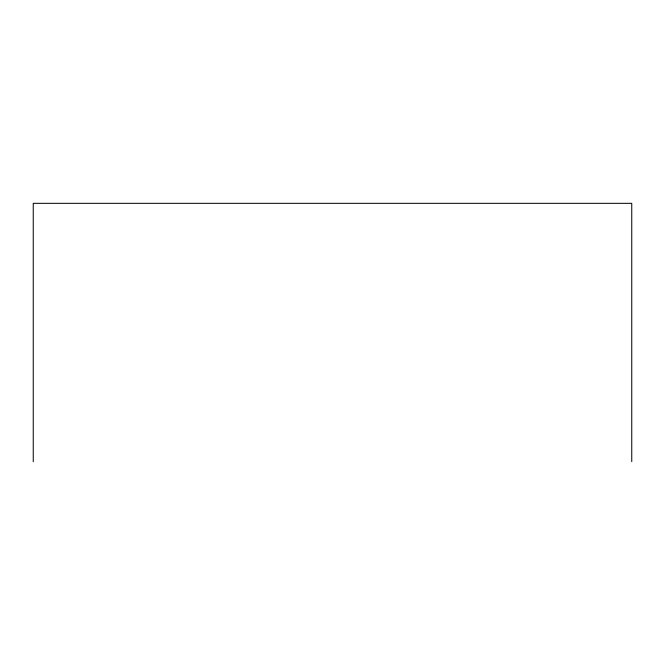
<?xml version="1.0" encoding="UTF-8"?>
<svg xmlns="http://www.w3.org/2000/svg" width="665" height="665" viewBox="0 0 665 665"><rect width="100%" height="100%" fill="white"/><g stroke="black" fill="none" stroke-linecap="round" stroke-linejoin="round"><path stroke-width="1" d="M631.75 461.668L631.75 203.332L33.25 203.332L33.25 461.668"/></g></svg>
